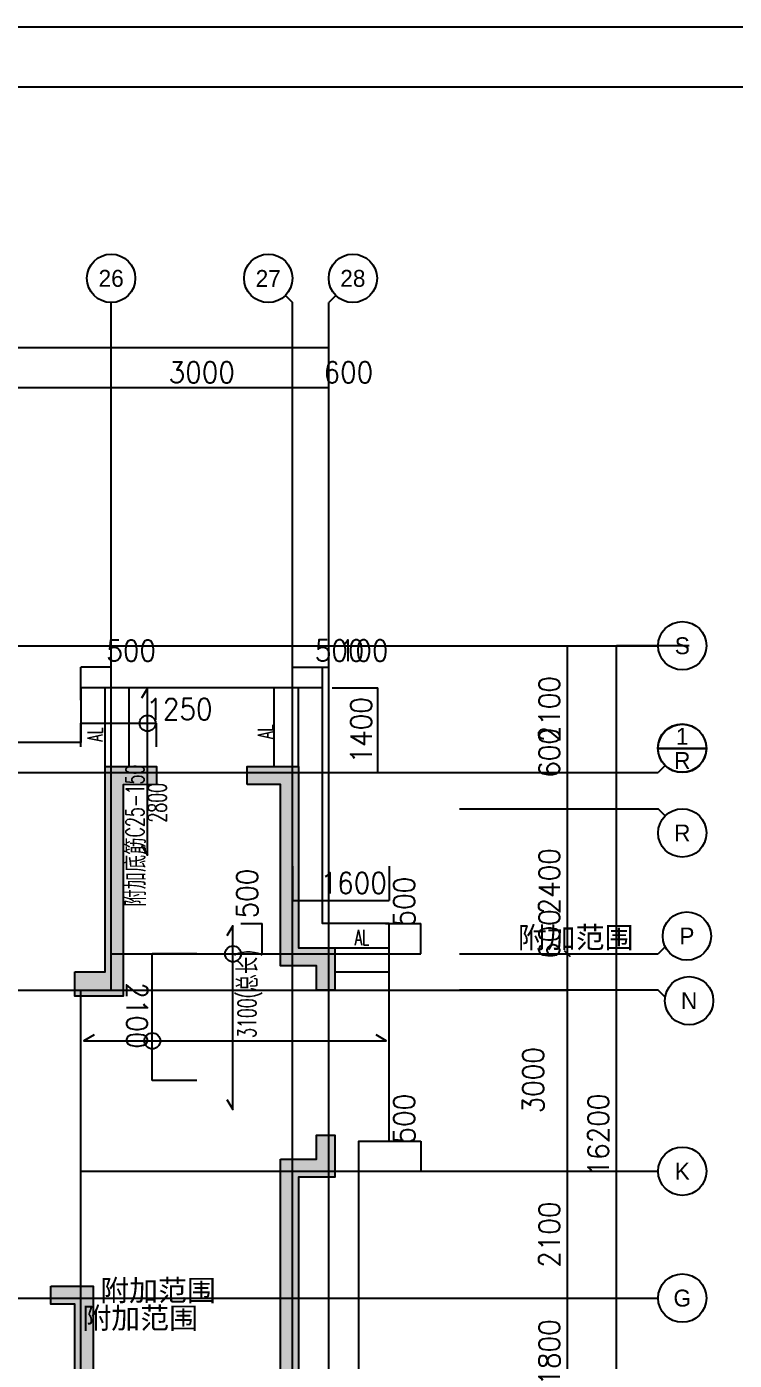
# Model space of a CAD drawing. Extents: x 628064 to 789462, y -248497 to 145317.
# Drawn here: x 701198 to 712908, y -55786 to -33706 of the extents above; entities that cross this region are included whole.
import ezdxf
from ezdxf.enums import TextEntityAlignment as Align

# ---------------------------------------------------------------- set-up
doc = ezdxf.new("R2010")
doc.units = 0
doc.header["$LTSCALE"] = 100
for name, color, linetype in [('1508', 2, 'Continuous'), ('AXIS', 3, 'Continuous'), ('DIM', 3, 'Continuous'), ('dim-wall', 7, 'Continuous'), ('dote', 253, 'Continuous'), ('HATCH', 254, 'Continuous'), ('PUB_TITLE', 4, 'Continuous'), ('板底钢筋', 24, 'Continuous'), ('梁__实线', 4, 'Continuous'), ('楼板负筋文字', 7, 'Continuous'), ('砼墙', 3, 'Continuous')]:
    doc.layers.add(name, color=color, linetype=linetype)
doc.styles.add('cadreader_textstyle', font='cadreader_textstyle')
doc.styles.get("Standard").update_dxf_attribs({"font": 'standard'})
doc.dimstyles.get("Standard").update_dxf_attribs({"dimtxt": 351, "dimasz": 0.18, "dimexe": 0.18, "dimexo": 0.0625, "dimgap": 0.09, "dimtad": 0, "dimtoh": 1, "dimdec": 0, "dimzin": 0, "dimdsep": 46, "dimcen": 0.09, "dimadec": 0, "dimazin": 0, "dimtfac": 1, "dimtdec": 4, "dimtofl": 0, "dimtmove": 0, "dimatfit": 3, "dimfxl": 250, "dimtolj": 1, "dimtzin": 0, "dimarcsym": 0})

# ---------------------------------------------------------------- blocks, each defined once
blk = doc.blocks.new('A1tk')
at = {"layer": 'PUB_TITLE'}
for points in [[(-602684.8960158156, -92241.990762174), (-602684.8960158156, -32841.99076217401), (-518584.8960158156, -32841.99076217401), (-518584.8960158156, -92241.990762174)], [(-600184.8960158156, -91241.99076217401), (-519584.8960158155, -91241.99076217401), (-519584.8960158155, -33841.99076217401), (-600184.8960158156, -33841.99076217401)]]:
    blk.add_lwpolyline(points, close=True, dxfattribs=at)
blk = doc.blocks.new('*D547')
at = {"layer": 'dim-wall', "color": 0, "linetype": 'ByBlock', "lineweight": -2}
for p, q in [((705596.1952967547, -44796.86852198163), (705596.1952967547, -44311.09175697495)), ((705596.1952967547, -44311.27175697495), (706096.1912959538, -44311.27175697495)), ((706096.1912959538, -44796.86852198163), (706096.1912959538, -44311.09175697495))]:
    blk.add_line(p, q, dxfattribs=at)
for points in [[(705596.1952967547, -44311.27175697495), (705596.3752967548, -44311.24178447959), (705596.3752967548, -44311.30172947031)], [(706096.1912959538, -44311.27175697495), (706096.0112959538, -44311.30172947031), (706096.0112959538, -44311.24178447959)]]:
    blk.add_solid(points, dxfattribs=at)
at = {"layer": 'dim-wall', "color": 0, "linetype": 'Continuous', "lineweight": -2, "insert": (706376.9425230573, -44035.77175697495), "char_height": 351, "width": 663.0000000000007, "attachment_point": 5}
blk.add_mtext('500', dxfattribs=at)
blk = doc.blocks.new('*D160')
at = {"layer": 'dim-wall', "color": 0, "linetype": 'ByBlock', "lineweight": -2}
for p, q in [((706255.9857695645, -44654.79389017602), (707008.2052800839, -44654.79389017602)), ((707008.0252800839, -46054.8084989929), (707008.0252800839, -44654.79389017602)), ((706255.9857695645, -46054.8084989929), (707008.2052800839, -46054.8084989929))]:
    blk.add_line(p, q, dxfattribs=at)
for points in [[(707008.0252800839, -44654.79389017602), (707008.0552525793, -44654.97389017602), (707007.9953075885, -44654.97389017602)], [(707008.0252800839, -46054.8084989929), (707007.9953075885, -46054.6284989929), (707008.0552525793, -46054.6284989929)]]:
    blk.add_solid(points, dxfattribs=at)
at = {"layer": 'dim-wall', "color": 0, "linetype": 'Continuous', "lineweight": -2, "insert": (706732.5252800839, -45354.80119458434), "char_height": 351, "width": 813.1499999999992, "attachment_point": 5, "rotation": 90}
blk.add_mtext('1400', dxfattribs=at)
blk = doc.blocks.new('*D601')
at = {"layer": 'dim-wall', "color": 0, "linetype": 'ByBlock', "lineweight": -2}
for p, q in [((707136.8818942433, -48554.79202020948), (707721.9041543963, -48554.79202020948)), ((707721.7241543962, -49054.79666667589), (707721.7241543962, -48554.79202020948)), ((707136.8818942433, -49054.79666667589), (707721.9041543963, -49054.79666667589))]:
    blk.add_line(p, q, dxfattribs=at)
for points in [[(707721.7241543962, -48554.79202020948), (707721.7541268916, -48554.97202020948), (707721.6941819008, -48554.97202020948)], [(707721.7241543962, -49054.79666667589), (707721.6941819008, -49054.61666667589), (707721.7541268916, -49054.61666667589)]]:
    blk.add_solid(points, dxfattribs=at)
at = {"layer": 'dim-wall', "color": 0, "linetype": 'Continuous', "lineweight": -2, "insert": (707446.2241543962, -48191.63376561883), "char_height": 351, "width": 663.0000000000007, "attachment_point": 5, "rotation": 90}
blk.add_mtext('500', dxfattribs=at)
blk = doc.blocks.new('*D384')
at = {"layer": 'AXIS', "color": 0, "linetype": 'ByBlock', "lineweight": -2}
for p, q in [((708360.5737391132, -54755.19190871354), (710147.5753620339, -54755.19190871354)), ((710147.3953620339, -56555.19190868234), (710147.3953620339, -54755.19190871354)), ((708360.5737391132, -56555.19190868234), (710147.5753620339, -56555.19190868234))]:
    blk.add_line(p, q, dxfattribs=at)
for points in [[(710147.3953620339, -54755.19190871354), (710147.4253345293, -54755.37190871354), (710147.3653895385, -54755.37190871354)], [(710147.3953620339, -56555.19190868234), (710147.3653895385, -56555.01190868234), (710147.4253345293, -56555.01190868234)]]:
    blk.add_solid(points, dxfattribs=at)
at = {"layer": 'AXIS', "color": 0, "linetype": 'Continuous', "lineweight": -2, "insert": (709847.3953620339, -55655.19190869783), "char_height": 351, "width": 807.299999999999, "attachment_point": 5, "rotation": 90}
blk.add_mtext('1800', dxfattribs=at)
blk = doc.blocks.new('*D22')
at = {"layer": 'AXIS', "color": 0, "linetype": 'ByBlock', "lineweight": -2}
for p, q in [((708360.5737391132, -52655.19191576284), (710147.5753620339, -52655.19191576284)), ((710147.3953620339, -54755.19190871354), (710147.3953620339, -52655.19191576284)), ((708360.5737391132, -54755.19190871354), (710147.5753620339, -54755.19190871354))]:
    blk.add_line(p, q, dxfattribs=at)
for points in [[(710147.3953620339, -52655.19191576284), (710147.4253345293, -52655.37191576284), (710147.3653895385, -52655.37191576284)], [(710147.3953620339, -54755.19190871354), (710147.3653895385, -54755.01190871354), (710147.4253345293, -54755.01190871354)]]:
    blk.add_solid(points, dxfattribs=at)
at = {"layer": 'AXIS', "color": 0, "linetype": 'Continuous', "lineweight": -2, "insert": (709847.3953620339, -53705.19191223808), "char_height": 351, "width": 906.7499999999995, "attachment_point": 5, "rotation": 90}
blk.add_mtext('2100', dxfattribs=at)
blk = doc.blocks.new('*D465')
at = {"layer": 'AXIS', "color": 0, "linetype": 'ByBlock', "lineweight": -2}
for p, q in [((708360.5737391132, -49655.46824228158), (710147.5753620339, -49655.46824228158)), ((710147.3953620339, -52655.19191576284), (710147.3953620339, -49655.46824228158)), ((708360.5737391132, -52655.19191576284), (710147.5753620339, -52655.19191576284))]:
    blk.add_line(p, q, dxfattribs=at)
for points in [[(710147.3953620339, -49655.46824228158), (710147.4253345293, -49655.64824228158), (710147.3653895385, -49655.64824228158)], [(710147.3953620339, -52655.19191576284), (710147.3653895385, -52655.01191576284), (710147.4253345293, -52655.01191576284)]]:
    blk.add_solid(points, dxfattribs=at)
at = {"layer": 'AXIS', "color": 0, "linetype": 'Continuous', "lineweight": -2, "insert": (709579.8953620339, -51149.67461103526), "char_height": 351, "width": 912.5999999999997, "attachment_point": 5, "rotation": 90}
blk.add_mtext('3000', dxfattribs=at)
blk = doc.blocks.new('_ArchTick')
at = {"color": 0, "linetype": 'ByBlock'}
blk.add_lwpolyline([(-0.5, -0.5), (0.5, 0.5)], dxfattribs=at)
blk = doc.blocks.new('*D186')
at = {"layer": 'AXIS', "color": 0, "linetype": 'ByBlock', "lineweight": -2}
for p, q in [((708360.5737391132, -46655.19190873199), (710147.5753620339, -46655.19190873199)), ((710147.3953620339, -49055.19190876796), (710147.3953620339, -46655.19190873199)), ((708360.5737391132, -49055.19190876796), (710147.5753620339, -49055.19190876796))]:
    blk.add_line(p, q, dxfattribs=at)
for points in [[(710147.3953620339, -46655.19190873199), (710147.4253345293, -46655.37190873199), (710147.3653895385, -46655.37190873199)], [(710147.3953620339, -49055.19190876796), (710147.3653895385, -49055.01190876796), (710147.4253345293, -49055.01190876796)]]:
    blk.add_solid(points, dxfattribs=at)
at = {"layer": 'AXIS', "color": 0, "linetype": 'Continuous', "lineweight": -2, "insert": (709847.3953620339, -47855.19190874986), "char_height": 351, "width": 918.4499999999996, "attachment_point": 5, "rotation": 90}
blk.add_mtext('2400', dxfattribs=at)
blk = doc.blocks.new('*D608')
at = {"layer": 'AXIS', "color": 0, "linetype": 'ByBlock', "lineweight": -2}
for p, q in [((708360.5737391132, -46055.19190866762), (710147.5753620339, -46055.19190866762)), ((710147.3953620339, -46655.19190873199), (710147.3953620339, -46055.19190866762)), ((708360.5737391132, -46655.19190873199), (710147.5753620339, -46655.19190873199))]:
    blk.add_line(p, q, dxfattribs=at)
for points in [[(710147.3953620339, -46055.19190866762), (710147.4253345293, -46055.37190866762), (710147.3653895385, -46055.37190866762)], [(710147.3953620339, -46655.19190873199), (710147.3653895385, -46655.01190873199), (710147.4253345293, -46655.01190873199)]]:
    blk.add_solid(points, dxfattribs=at)
at = {"layer": 'AXIS', "color": 0, "linetype": 'Continuous', "lineweight": -2, "insert": (709847.3953620339, -45729.45190866751), "char_height": 351, "width": 651.2999999999993, "attachment_point": 5, "rotation": 90}
blk.add_mtext('600', dxfattribs=at)
blk = doc.blocks.new('*D244')
at = {"layer": 'AXIS', "color": 0, "linetype": 'ByBlock', "lineweight": -2}
for p, q in [((708360.5737391132, -43955.19190874492), (710147.5753620339, -43955.19190874492)), ((710147.3953620339, -46055.19190866762), (710147.3953620339, -43955.19190874492)), ((708360.5737391132, -46055.19190866762), (710147.5753620339, -46055.19190866762))]:
    blk.add_line(p, q, dxfattribs=at)
for points in [[(710147.3953620339, -43955.19190874492), (710147.4253345293, -43955.37190874492), (710147.3653895385, -43955.37190874492)], [(710147.3953620339, -46055.19190866762), (710147.3653895385, -46055.01190866762), (710147.4253345293, -46055.01190866762)]]:
    blk.add_solid(points, dxfattribs=at)
at = {"layer": 'AXIS', "color": 0, "linetype": 'Continuous', "lineweight": -2, "insert": (709847.3953620339, -45005.19190870615), "char_height": 351, "width": 906.7499999999995, "attachment_point": 5, "rotation": 90}
blk.add_mtext('2100', dxfattribs=at)
blk = doc.blocks.new('*D637')
at = {"layer": 'AXIS', "color": 0, "linetype": 'ByBlock', "lineweight": -2}
for p, q in [((708360.5737391132, -49055.19190876796), (710147.5753620339, -49055.19190876796)), ((710147.3953620339, -49655.19190883235), (710147.3953620339, -49055.19190876796)), ((708360.5737391132, -49655.19190883235), (710147.5753620339, -49655.19190883235))]:
    blk.add_line(p, q, dxfattribs=at)
for points in [[(710147.3953620339, -49055.19190876796), (710147.4253345293, -49055.37190876796), (710147.3653895385, -49055.37190876796)], [(710147.3953620339, -49655.19190883235), (710147.3653895385, -49655.01190883235), (710147.4253345293, -49655.01190883235)]]:
    blk.add_solid(points, dxfattribs=at)
at = {"layer": 'AXIS', "color": 0, "linetype": 'Continuous', "lineweight": -2, "insert": (709847.3953620339, -48729.45190876785), "char_height": 351, "width": 651.2999999999993, "attachment_point": 5, "rotation": 90}
blk.add_mtext('600', dxfattribs=at)
blk = doc.blocks.new('*D709')
at = {"layer": 'dim-wall', "color": 0, "linetype": 'ByBlock', "lineweight": -2}
for p, q in [((707099.6199685826, -52154.88747250964), (707721.9360936652, -52154.91885948605)), ((707721.7560936654, -52154.91885040762), (707721.7308880867, -52654.67511328631)), ((707099.594763004, -52654.64373538832), (707721.9108880865, -52654.67512236474))]:
    blk.add_line(p, q, dxfattribs=at)
for points in [[(707721.7560936654, -52154.91885040762), (707721.7860570822, -52155.09885191908), (707721.7261120916, -52155.09884889571)], [(707721.7308880867, -52654.67511328631), (707721.7009246699, -52654.49511177485), (707721.7608696605, -52654.49511479822)]]:
    blk.add_solid(points, dxfattribs=at)
at = {"layer": 'dim-wall', "color": 0, "linetype": 'Continuous', "lineweight": -2, "insert": (707446.2728180037, -51784.79850088343), "char_height": 351, "width": 663.0000000000007, "attachment_point": 5, "rotation": 89.99711024476697}
blk.add_mtext('500', dxfattribs=at)
blk = doc.blocks.new('*D495')
at = {"layer": 'dim-wall', "color": 0, "linetype": 'ByBlock', "lineweight": -2}
for p, q in [((702096.378313921, -44855.3714389526), (702096.3276490485, -44311.45046444828)), ((702596.1459497209, -44311.58390762995), (702096.3276658151, -44311.6304644475)), ((702596.1965978268, -44855.32488213504), (702596.1459329543, -44311.40390763072))]:
    blk.add_line(p, q, dxfattribs=at)
for points in [[(702096.3276658151, -44311.6304644475), (702096.5076630225, -44311.60047518573), (702096.5076686062, -44311.66042017619)], [(702596.1459497209, -44311.58390762995), (702595.9659525135, -44311.61389689172), (702595.9659469298, -44311.55395190126)]]:
    blk.add_solid(points, dxfattribs=at)
at = {"layer": 'dim-wall', "color": 0, "linetype": 'Continuous', "lineweight": -2, "insert": (702927.7102861495, -44036.05302204972), "char_height": 351, "width": 663.0000000000007, "attachment_point": 5, "rotation": 0.005336957913993533}
blk.add_mtext('500', dxfattribs=at)
blk = doc.blocks.new('*D446')
at = {"layer": 'dim-wall', "color": 0, "linetype": 'ByBlock', "lineweight": -2}
for p, q in [((706096.1905430875, -44796.86852198163), (706096.1905430875, -44311.09175697495)), ((706096.1905430875, -44311.27175697495), (706196.1865422867, -44311.27175697495)), ((706196.1865422867, -44796.86852198163), (706196.1865422867, -44311.09175697495))]:
    blk.add_line(p, q, dxfattribs=at)
for points in [[(706096.1905430875, -44311.27175697495), (706096.3705430876, -44311.24178447959), (706096.3705430876, -44311.30172947031)], [(706196.1865422867, -44311.27175697495), (706196.0065422866, -44311.30172947031), (706196.0065422866, -44311.24178447959)]]:
    blk.add_solid(points, dxfattribs=at)
at = {"layer": 'dim-wall', "color": 0, "linetype": 'Continuous', "lineweight": -2, "insert": (706773.3222646967, -44035.77175697495), "char_height": 351, "width": 557.7000000000003, "attachment_point": 5}
blk.add_mtext('100', dxfattribs=at)
blk = doc.blocks.new('*D82')
at = {"layer": 'dim-wall', "color": 0, "linetype": 'ByBlock', "lineweight": -2}
for p, q in [((705596.1535302405, -47604.46628862694), (705596.1535302411, -48171.46359643206)), ((707196.149399343, -47604.46628862537), (707196.1493993435, -48171.46359643049)), ((705596.1535302411, -48171.28359643206), (707196.1493993435, -48171.28359643049))]:
    blk.add_line(p, q, dxfattribs=at)
for points in [[(705596.1535302411, -48171.28359643206), (705596.3335302412, -48171.2536239367), (705596.3335302412, -48171.31356892742)], [(707196.1493993435, -48171.28359643049), (707195.9693993435, -48171.31356892585), (707195.9693993435, -48171.25362393513)]]:
    blk.add_solid(points, dxfattribs=at)
at = {"layer": 'dim-wall', "color": 0, "linetype": 'Continuous', "lineweight": -2, "insert": (706610.1005389746, -47883.3365399203), "char_height": 351, "width": 801.4499999999991, "attachment_point": 5}
blk.add_mtext('1600', dxfattribs=at)
blk = doc.blocks.new('*D124')
at = {"layer": 'AXIS', "color": 0, "linetype": 'ByBlock', "lineweight": -2}
for p, q in [((698196.1535302663, -40350.43898878863), (698196.1535302663, -39679.55842602776)), ((698196.1535302663, -39679.73842602776), (702596.1535294612, -39679.73842602776)), ((702596.1535294612, -40350.43898878863), (702596.1535294612, -39679.55842602776))]:
    blk.add_line(p, q, dxfattribs=at)
for points in [[(698196.1535302663, -39679.73842602776), (698196.3335302663, -39679.7084535324), (698196.3335302663, -39679.76839852312)], [(702596.1535294612, -39679.73842602776), (702595.9735294612, -39679.76839852312), (702595.9735294612, -39679.7084535324)]]:
    blk.add_solid(points, dxfattribs=at)
at = {"layer": 'AXIS', "color": 0, "linetype": 'Continuous', "lineweight": -2, "insert": (700396.1535298639, -39429.73842602776), "char_height": 351, "width": 930.1499999999987, "attachment_point": 5}
blk.add_mtext('4400', dxfattribs=at)
blk = doc.blocks.new('*D546')
at = {"layer": 'AXIS', "color": 0, "linetype": 'ByBlock', "lineweight": -2}
for p, q in [((702596.1535294612, -40350.43898878863), (702596.1535294612, -39679.55842602776)), ((702596.1535294612, -39679.73842602776), (705596.1535302314, -39679.73842602776)), ((705596.1535302314, -40350.43898878863), (705596.1535302314, -39679.55842602776))]:
    blk.add_line(p, q, dxfattribs=at)
for points in [[(702596.1535294612, -39679.73842602776), (702596.3335294613, -39679.7084535324), (702596.3335294613, -39679.76839852312)], [(705596.1535302314, -39679.73842602776), (705595.9735302314, -39679.76839852312), (705595.9735302314, -39679.7084535324)]]:
    blk.add_solid(points, dxfattribs=at)
at = {"layer": 'AXIS', "color": 0, "linetype": 'Continuous', "lineweight": -2, "insert": (704096.1535298463, -39429.73842602776), "char_height": 351, "width": 912.5999999999997, "attachment_point": 5}
blk.add_mtext('3000', dxfattribs=at)
blk = doc.blocks.new('*D214')
at = {"layer": 'AXIS', "color": 0, "linetype": 'ByBlock', "lineweight": -2}
for p, q in [((705596.1535302314, -40350.43898878863), (705596.1535302314, -39679.55842602776)), ((705596.1535302314, -39679.73842602776), (706196.1535302883, -39679.73842602776)), ((706196.1535302883, -40350.43898878863), (706196.1535302883, -39679.55842602776))]:
    blk.add_line(p, q, dxfattribs=at)
for points in [[(705596.1535302314, -39679.73842602776), (705596.3335302315, -39679.7084535324), (705596.3335302315, -39679.76839852312)], [(706196.1535302883, -39679.73842602776), (706195.9735302882, -39679.76839852312), (706195.9735302882, -39679.7084535324)]]:
    blk.add_solid(points, dxfattribs=at)
at = {"layer": 'AXIS', "color": 0, "linetype": 'Continuous', "lineweight": -2, "insert": (706521.8935302882, -39429.73842602776), "char_height": 351, "width": 651.2999999999993, "attachment_point": 5}
blk.add_mtext('600', dxfattribs=at)
blk = doc.blocks.new('*D245')
at = {"layer": 'AXIS', "color": 0, "linetype": 'ByBlock', "lineweight": -2}
for p, q in [((669796.15352975, -39688.92738103069), (669796.15352975, -39018.04681826982)), ((669796.15352975, -39018.22681826982), (706196.1535302888, -39018.22681826982)), ((706196.1535302888, -39688.92738103069), (706196.1535302888, -39018.04681826982))]:
    blk.add_line(p, q, dxfattribs=at)
for points in [[(669796.15352975, -39018.22681826982), (669796.33352975, -39018.19684577446), (669796.33352975, -39018.25679076518)], [(706196.1535302888, -39018.22681826982), (706195.9735302888, -39018.25679076518), (706195.9735302888, -39018.19684577446)]]:
    blk.add_solid(points, dxfattribs=at)
at = {"layer": 'AXIS', "color": 0, "linetype": 'Continuous', "lineweight": -2, "insert": (687996.1535300195, -38768.22681826982), "char_height": 351, "width": 1162.199999999998, "attachment_point": 5}
blk.add_mtext('36400', dxfattribs=at)
blk = doc.blocks.new('*D12')
at = {"layer": 'AXIS', "color": 0, "linetype": 'ByBlock', "lineweight": -2}
for p, q in [((712162.8995184667, -43955.19190874492), (710957.7856630142, -43955.19190874492)), ((710957.9656630142, -60155.19190869352), (710957.9656630142, -43955.19190874492)), ((712162.8995184667, -60155.19190869352), (710957.7856630142, -60155.19190869352))]:
    blk.add_line(p, q, dxfattribs=at)
for points in [[(710957.9656630142, -43955.19190874492), (710957.9956355096, -43955.37190874492), (710957.9356905188, -43955.37190874492)], [(710957.9656630142, -60155.19190869352), (710957.9356905188, -60155.01190869352), (710957.9956355096, -60155.01190869352)]]:
    blk.add_solid(points, dxfattribs=at)
at = {"layer": 'AXIS', "color": 0, "linetype": 'Continuous', "lineweight": -2, "insert": (710657.9656630142, -52055.1919087191), "char_height": 351, "width": 1051.049999999999, "attachment_point": 5, "rotation": 90}
blk.add_mtext('16200', dxfattribs=at)
blk = doc.blocks.new('*D11')
at = {"layer": 'dim-wall', "color": 0, "linetype": 'ByBlock', "lineweight": -2}
for p, q in [((690496.1153871905, -43679.93548746518), (690496.1153871905, -43289.58475962027)), ((690496.1153871905, -43289.76475962027), (693996.0938859041, -43289.76475962027)), ((693996.0938859041, -43679.93548746518), (693996.0938859041, -43289.58475962027))]:
    blk.add_line(p, q, dxfattribs=at)
for points in [[(690496.1153871905, -43289.76475962027), (690496.2953871905, -43289.73478712491), (690496.2953871905, -43289.79473211563)], [(693996.0938859041, -43289.76475962027), (693995.913885904, -43289.79473211563), (693995.913885904, -43289.73478712491)]]:
    blk.add_solid(points, dxfattribs=at)
at = {"layer": 'dim-wall', "color": 0, "linetype": 'Continuous', "lineweight": -2, "insert": (698205.5849115336, -43039.76475962027), "char_height": 351, "width": 8362.770000000004, "attachment_point": 5}
blk.add_mtext('\\A1;\\A1;\\A1;\\A1;\\A1;\\A1;\\A1;\\A1;附加范围', dxfattribs=at)
blk = doc.blocks.new('*D3')
at = {"layer": 'dim-wall', "color": 0, "linetype": 'ByBlock', "lineweight": -2}
for p, q in [((702096.1646535335, -45629.2375478282), (702096.1646535335, -45238.8868199833)), ((702096.1646535335, -45239.0668199833), (703346.1263552418, -45239.06681998333)), ((703346.1263552418, -45629.23754782823), (703346.1263552418, -45238.88681998333))]:
    blk.add_line(p, q, dxfattribs=at)
for points in [[(702096.1646535335, -45239.0668199833), (702096.3446535335, -45239.03684748794), (702096.3446535335, -45239.09679247866)], [(703346.1263552418, -45239.06681998333), (703345.9463552417, -45239.09679247869), (703345.9463552417, -45239.03684748797)]]:
    blk.add_solid(points, dxfattribs=at)
at = {"layer": 'dim-wall', "color": 0, "linetype": 'Continuous', "lineweight": -2, "insert": (703726.021903023, -45004.71960166644), "char_height": 351, "width": 807.299999999999, "attachment_point": 5}
blk.add_mtext('1250', dxfattribs=at)
blk = doc.blocks.new('*D558')
at = {"layer": 'dim-wall', "color": 0, "linetype": 'ByBlock', "lineweight": -2}
for p, q in [((704013.9783412977, -49055.68173566781), (703277.4414803991, -49055.68173566785)), ((703277.6214803993, -51155.68187871899), (703277.6214803992, -49055.68173566785)), ((704013.9783412978, -51155.68187871895), (703277.4414803992, -51155.68187871899))]:
    blk.add_line(p, q, dxfattribs=at)
for points in [[(703277.6214803992, -49055.68173566785), (703277.6514528946, -49055.86173566785), (703277.5915079038, -49055.86173566785)], [(703277.6214803993, -51155.68187871899), (703277.5915079039, -51155.50187871899), (703277.6514528947, -51155.50187871899)]]:
    blk.add_solid(points, dxfattribs=at)
at = {"layer": 'dim-wall', "color": 0, "linetype": 'Continuous', "lineweight": -2, "insert": (703023.9646539036, -50074.84054732683), "char_height": 351, "width": 906.7499999999995, "attachment_point": 5, "rotation": 270.0000000000031}
blk.add_mtext('2100', dxfattribs=at)
blk = doc.blocks.new('*D216')
at = {"layer": 'dim-wall', "color": 0, "linetype": 'ByBlock', "lineweight": -2}
for p, q in [((702596.1377993334, -49445.43174864622), (702596.1377993334, -49055.08102080131)), ((702596.1377993334, -49055.26102080131), (706196.1535302891, -49055.26102080131)), ((706196.1535302891, -49445.43174864622), (706196.1535302891, -49055.08102080131))]:
    blk.add_line(p, q, dxfattribs=at)
for points in [[(702596.1377993334, -49055.26102080131), (702596.3177993335, -49055.23104830595), (702596.3177993335, -49055.29099329666)], [(706196.1535302891, -49055.26102080131), (706195.973530289, -49055.29099329666), (706195.973530289, -49055.23104830595)]]:
    blk.add_solid(points, dxfattribs=at)
at = {"layer": 'dim-wall', "color": 0, "linetype": 'Continuous', "lineweight": -2, "insert": (710282.6775578745, -48805.26102080132), "char_height": 351, "width": 9285.12000000002, "attachment_point": 5}
blk.add_mtext('\\A1;\\A1;\\A1;\\A1;\\A1;\\A1;\\A1;\\A1;\\A1;附加范围', dxfattribs=at)
blk = doc.blocks.new('*D414')
at = {"layer": 'dim-wall', "color": 0, "linetype": 'ByBlock', "lineweight": -2}
for p, q in [((690396.1400881687, -49731.90592015476), (690396.1401940646, -49341.55519230975)), ((693996.1608842397, -49341.73616893835), (690396.1401940158, -49341.73519230975)), ((693996.1607783926, -49731.90689678335), (693996.1608842885, -49341.55616893835))]:
    blk.add_line(p, q, dxfattribs=at)
for points in [[(690396.1401940158, -49341.73519230975), (690396.3201940239, -49341.70521986322), (690396.3201940077, -49341.76516485394)], [(693996.1608842397, -49341.73616893835), (693995.9808842316, -49341.76614138488), (693995.9808842478, -49341.70619639416)]]:
    blk.add_solid(points, dxfattribs=at)
at = {"layer": 'dim-wall', "color": 0, "linetype": 'Continuous', "lineweight": -2, "insert": (698261.426571064, -49091.73681499208), "char_height": 351, "width": 8362.770000000004, "attachment_point": 5, "rotation": 359.9999844565625}
blk.add_mtext('\\A1;\\A1;\\A1;\\A1;\\A1;\\A1;\\A1;\\A1;附加范围', dxfattribs=at)
blk = doc.blocks.new('*D239')
at = {"layer": 'dim-wall', "color": 0, "linetype": 'ByBlock', "lineweight": -2}
for p, q in [((694596.3277712573, -55287.5663496957), (694596.3277712573, -54897.2156218508)), ((694596.3277712573, -54897.3956218508), (698196.1535302663, -54897.39562185077)), ((698196.1535302663, -55287.56634969567), (698196.1535302663, -54897.21562185077))]:
    blk.add_line(p, q, dxfattribs=at)
for points in [[(694596.3277712573, -54897.3956218508), (694596.5077712573, -54897.36564935544), (694596.5077712573, -54897.42559434615)], [(698196.1535302663, -54897.39562185077), (698195.9735302662, -54897.42559434612), (698195.9735302662, -54897.36564935541)]]:
    blk.add_solid(points, dxfattribs=at)
at = {"layer": 'dim-wall', "color": 0, "linetype": 'Continuous', "lineweight": -2, "insert": (703372.7521317764, -54647.39562185071), "char_height": 351, "width": 8362.770000000004, "attachment_point": 5}
blk.add_mtext('\\A1;\\A1;\\A1;\\A1;\\A1;\\A1;\\A1;\\A1;附加范围', dxfattribs=at)
blk = doc.blocks.new('*D634')
at = {"layer": 'dim-wall', "color": 0, "linetype": 'ByBlock', "lineweight": -2}
for p, q in [((698196.1535302663, -55745.07620446942), (698196.1535302663, -55354.72547662452)), ((698196.1535302663, -55354.90547662452), (699496.1355105151, -55354.90547662449)), ((699496.1355105151, -55745.07620446939), (699496.1355105151, -55354.72547662449))]:
    blk.add_line(p, q, dxfattribs=at)
for points in [[(698196.1535302663, -55354.90547662452), (698196.3335302663, -55354.87550412916), (698196.3335302663, -55354.93544911988)], [(699496.1355105151, -55354.90547662449), (699495.955510515, -55354.93544911985), (699495.955510515, -55354.87550412913)]]:
    blk.add_solid(points, dxfattribs=at)
at = {"layer": 'dim-wall', "color": 0, "linetype": 'Continuous', "lineweight": -2, "insert": (703076.5071798116, -55104.90547662439), "char_height": 351, "width": 7440.419999999987, "attachment_point": 5}
blk.add_mtext('\\A1;\\A1;\\A1;\\A1;\\A1;\\A1;\\A1;附加范围', dxfattribs=at)
blk = doc.blocks.new('*D555')
at = {"layer": 'DIM', "color": 0, "linetype": 'ByBlock', "lineweight": -2}
for p, q in [((704744.9021438236, -48555.3944185907), (705096.0457317915, -48555.3944185907)), ((705095.8657317915, -49055.25531161783), (705095.8657317915, -48555.3944185907)), ((704744.9021438236, -49055.25531161783), (705096.0457317915, -49055.25531161783))]:
    blk.add_line(p, q, dxfattribs=at)
for points in [[(705095.8657317915, -48555.3944185907), (705095.8957042869, -48555.5744185907), (705095.8357592961, -48555.5744185907)], [(705095.8657317915, -49055.25531161783), (705095.8357592961, -49055.07531161783), (705095.8957042869, -49055.07531161783)]]:
    blk.add_solid(points, dxfattribs=at)
at = {"layer": 'DIM', "color": 0, "linetype": 'Continuous', "lineweight": -2, "insert": (704845.8657317915, -48057.82249932186), "char_height": 351, "width": 663.0000000000007, "attachment_point": 5, "rotation": 90}
blk.add_mtext('500', dxfattribs=at)
blk = doc.blocks.new('ts_idx')
at = {"color": 0, "linetype": 'ByBlock', "lineweight": -2}
blk.add_line((-0.5, 0), (0.5, 0), dxfattribs=at)
blk.add_circle((0, 0), 0.5, dxfattribs=at)

msp = doc.modelspace()

# ---------------------------------------------------------------- hatches: boundary and pattern name
at = {"layer": 'HATCH'}
h = msp.add_hatch(color=254, dxfattribs=at)
h.paths.add_polyline_path([(669996.1374178638, -57555.69818654977), (670596.1351290453, -57555.69208303414), (670596.1377993334, -57855.69208303414), (669696.1374178638, -57855.70123830757), (669696.1374178638, -52555.72488943062), (670496.1374178637, -52555.72488943062), (671096.1374178637, -52555.72488943062), (671696.1370363939, -52555.72488943062), (671696.1370363939, -53355.6829277607), (671396.1370363939, -53355.68292776073), (671396.1370363939, -52855.65164724312), (671096.1374178637, -52855.65164724312), (670496.1374178637, -52855.65164724309), (669996.1374178638, -52855.65164724312)], flags=0)
h.paths.add_polyline_path([(698396.1629763354, -49754.84216848341), (698096.1629763354, -49754.84216848341), (697996.1599245775, -49754.84331289259), (697996.1575812869, -49354.84334019213), (698096.1629763354, -49354.84216848339), (698096.1519359965, -46855.31927675433), (697596.1629763354, -46855.32148519481), (697596.1629763354, -46555.32148519482), (698096.1506109128, -46555.32148519482), (698096.1479617424, -45955.55170255066), (698896.159925055, -45955.54731565626), (698896.159925055, -46255.54731565626), (698396.1479617424, -46255.55170255069)], flags=0)
h.paths.add_polyline_path([(683696.0027590503, -51055.6226555439), (684495.9691897144, -51055.6226555439), (684495.9859743823, -54255.30985036813), (684195.9783449877, -54255.30985036813), (684196.0302248705, -51355.4632011982), (683696.0027590503, -51355.31023183784)], flags=0)
h.paths.add_polyline_path([(685495.9859743823, -51055.31023183785), (686596.1355105151, -51055.31023183785), (686596.1355105151, -51355.31023183784), (685795.9859743823, -51355.31023183784), (685795.9859743823, -51955.46472707714), (688696.0515871752, -51955.42886892281), (691396.2880984057, -51955.39682546578), (691396.2880984057, -51355.31023183784), (690596.1355105151, -51355.31023183784), (690596.1355105151, -51055.31023183785), (691696.2880984057, -51055.31023183785), (691696.2880984057, -52255.39224782906), (688696.0515871752, -52255.42886892281), (688696.0515871752, -56655.51813283882), (688496.0515871752, -56655.51813283886), (688496.0515871752, -52255.43192068062), (685495.9859743823, -52255.46854177437)], flags=0)
h.paths.add_polyline_path([(682096.1400881518, -47055.5780235859), (681596.1400881518, -47055.57802358592), (681596.1400881518, -46555.57811895333), (682096.1400881518, -46555.57811895333)], flags=0)
h.paths.add_polyline_path([(673446.1477175464, -49855.08783498726), (672896.137036394, -49855.25110403023), (672896.137036394, -52755.66642674577), (672596.137036394, -52755.66642674574), (672596.137036394, -49555.33998647652), (673446.1423769702, -49555.08783498726)], flags=0)
h.paths.add_polyline_path([(692696.1629763354, -51055.31023183785), (693496.2880984056, -51055.31023183785), (693496.2880984056, -51355.31023183784), (692996.1629763354, -51355.31023183784), (692996.2301150073, -54255.01001516304), (692696.2362185228, -54255.01230398141)], flags=0)
h.paths.add_polyline_path([(695096.1355105151, -47055.40540853463), (695096.1355105151, -46555.40540853462), (695596.1355105151, -46555.40540853462), (695596.1355105151, -47055.40540853463)], flags=0)
h.paths.add_polyline_path([(679196.137036394, -49355.15039602245), (679196.137036394, -49755.14162221874), (679096.1370363939, -49755.14162221874), (678246.1385618316, -49755.13933340035), (678246.1332216967, -49455.15039602245), (678796.1370363941, -49455.15039602242), (678796.1370363941, -46855.31118551219), (678096.1324586645, -46855.324727897), (678096.1324586645, -46555.324727897), (679096.1370363939, -46555.3112808796), (679096.1370363939, -49355.15039602245)], flags=0)
h.paths.add_polyline_path([(686096.137036394, -49155.31023183785), (686096.1065188159, -46555.7768646809), (688696.0515871752, -46555.49944082222), (691096.1095705737, -46555.66700139962), (691096.1095705737, -49155.30718008004), (690396.1355105152, -49155.31023183785), (690396.1355105152, -48955.31023183785), (690896.1095705738, -48955.30794301952), (690896.1095705738, -46755.29754796944), (688696.0515871752, -46755.49944082223), (688696.0515871752, -48955.30908742867), (689296.1355105152, -48955.31023183788), (689296.1355105152, -49155.31023183785), (688696.0515871752, -49155.30870595894), (687896.1355105151, -49155.30908742867), (687896.1355105151, -48955.30908742867), (688496.0515871752, -48955.30870595894), (688496.0515871752, -46755.49934545479), (686296.1110961937, -46755.29001394234), (686296.1339846362, -48955.31023183785), (686796.1355105151, -48955.30985036812), (686796.1355105151, -49155.30985036812)], flags=0)
h.paths.add_polyline_path([(684196.1355105151, -46955.31347433044), (684196.1355105151, -46555.31347433052), (684696.135510515, -46555.31347433052), (684696.135510515, -43855.54474035226), (685696.135510515, -43855.53758779488), (685696.135510515, -44055.53758779488), (684896.135510515, -44055.54321447334), (684896.135510515, -46555.31347433052), (684896.135510515, -46955.31347433055)], flags=0)
h.paths.add_polyline_path([(680495.9859743823, -51055.31023183785), (680495.9859743823, -51355.31023183784), (679096.1370363939, -51355.31023183784), (679096.1370363939, -56655.65241018257), (677696.1400881518, -56655.66766897164), (677696.1377993335, -56355.66766897166), (678796.1370363941, -56355.65393606148), (678795.8557073828, -51055.3102464936)], flags=0)
h.paths.add_polyline_path([(682596.0210695972, -54055.30985036812), (682596.0241213549, -54355.30985036815), (680695.9859743823, -54355.30985036815), (680695.9859743823, -55255.63431612058), (680395.9859743823, -55255.63431612058), (680395.9859743823, -54055.30985036812)], flags=0)
h.paths.add_polyline_path([(680695.9859743823, -56455.63431325866), (680695.9859743823, -59955.14276662789), (681246.1568728196, -59955.14276662789), (681246.1171999682, -60255.3090874287), (680395.9859743823, -60255.14276662788), (680395.9859743823, -56455.63431325875)], flags=0)
h.paths.add_polyline_path([(687196.1141482104, -56355.5478874775), (687496.1141482105, -56355.5478874775), (687496.1141482105, -59655.51660695992), (686446.1156740893, -59655.52728811227), (686446.1126223315, -59355.48151174508), (687196.1141482104, -59355.48151174508)], flags=0)
h.paths.add_polyline_path([(675796.137036394, -49555.25530019722), (675796.137036394, -52355.6455437275), (675796.137036394, -52755.6455437275), (674996.137036394, -52755.64554372753), (674996.137036394, -52355.64554372753), (675496.137036394, -52355.6455437275), (675496.137036394, -49855.20647207223), (674946.1614504565, -49855.04701772652), (674946.1614504565, -49555.04701772655)], flags=0)
h.paths.add_polyline_path([(676296.1095705737, -46855.47111669506), (675896.137036394, -46855.33683935128), (675896.137036394, -47355.31023183785), (675596.137036394, -47355.31023183785), (675596.137036394, -46555.28314748729), (676296.1645022143, -46555.47121206246)], flags=0)
h.paths.add_polyline_path([(692296.1461916674, -46955.31633535347), (692296.1461916674, -46555.31633535347), (692296.1461916674, -44055.46863714181), (691496.1492434253, -44055.50134817086), (691496.1416140307, -43855.50134817089), (692496.1461916675, -43855.46034017528), (692496.1461916676, -46555.31633535347), (692996.1446657886, -46555.31633535347), (692996.1446657886, -46955.31633535347)], flags=0)
h.paths.add_polyline_path([(689696.1355105151, -56355.52118459663), (689996.1355105151, -56355.52118459663), (689996.1355105151, -59355.48151174508), (690746.1339846363, -59355.48151174508), (690746.137036394, -59655.48151174507), (689696.1355105151, -59655.49371877635)], flags=0)
h.paths.add_polyline_path([(683896.0210695971, -58655.12903371773), (683896.0210695971, -59355.55322805367), (684646.0180178393, -59355.54559865914), (684646.0225954761, -59655.54559865914), (683896.0210695971, -59655.55322805367), (683896.0210695971, -60255.12140432323), (683046.0271731126, -60255.18091360054), (683046.0134402025, -59955.13513723336), (683596.0210695971, -59955.13513723336), (683596.0210695971, -59455.55475393257), (683596.0210695971, -58655.12903371773)], flags=0)
h.paths.add_polyline_path([(675596.1351637489, -56355.69437185101), (675596.1377993334, -56655.6943718525), (675196.137036394, -56655.69894948921), (675196.137036394, -58455.64172903023), (674246.1362734545, -58455.6508843037), (674246.1333390258, -58155.65088430401), (674896.1118593921, -58155.64325490949), (674896.1121582364, -56355.70123830609)], flags=0)
h.paths.add_polyline_path([(694596.3277712573, -54055.30985036812), (696796.2636843433, -54055.30985036812), (696796.2636843433, -55255.63431612058), (696496.2636843432, -55255.63431612058), (696496.2636843432, -54355.30985036815), (694596.3277712573, -54355.30985036815)], flags=0)
h.paths.add_polyline_path([(696696.2636843433, -51055.31023183785), (698396.1355105151, -51055.31023183788), (698396.1629763354, -54555.30985036816), (699496.1355105151, -54555.30985036816), (699496.1355105151, -54855.30985036812), (698096.1629763354, -54855.30985036812), (698096.1385622729, -51355.31023183784), (696696.2636843432, -51355.31023183784)], flags=0)
h.paths.add_polyline_path([(693296.2880984058, -58655.02832570992), (693596.2880984057, -58655.02832570992), (693596.2880984057, -59455.45252004586), (693596.2880984057, -59955.03900686227), (694146.300305437, -59955.11072317086), (694146.2758989492, -60255.01764455758), (693296.2880984057, -60255.01764455758), (693296.2880984057, -59655.45557180367), (692546.2911501636, -59655.4632011982), (692546.2850466479, -59355.4632011982), (693296.2880984057, -59355.45557180367)], flags=0)
h.paths.add_polyline_path([(671896.1370363939, -57655.6814018818), (671896.1370363939, -58455.6814018818), (671496.1370363941, -58455.6814018818), (671496.1370363941, -57655.6814018818)], flags=0)
h.paths.add_polyline_path([(696496.2636843434, -56455.63431612059), (696795.9823553312, -56455.63431612059), (696796.2636843433, -60255.3090874287), (695946.1995974291, -60255.30908742867), (695946.0744753589, -59955.30908742867), (696496.2636843432, -59955.3090874287)], flags=0)
h.paths.add_polyline_path([(701596.1355105151, -54555.30985036812), (702296.1355105151, -54555.30985036812), (702296.1355105151, -56355.37317434273), (702946.1355105151, -56355.3640190693), (702946.1355105151, -56655.3640190693), (701996.1355105151, -56655.37470022163), (701996.1355105151, -54855.30985036815), (701596.1355105151, -54855.30985036815)], flags=0)
h.paths.add_polyline_path([(701996.1355105151, -49354.79639211617), (702496.1355105151, -49354.79639211617), (702496.1355105151, -45955.44756093941), (703346.1263552418, -45955.37851491894), (703346.1446657885, -46255.3785149189), (702796.1355105151, -46255.43134847603), (702796.1355105151, -49354.79639211617), (702796.1355105151, -49754.7963921162), (701996.1355105151, -49754.7963921162)], flags=0)
h.paths.add_polyline_path([(704846.1477175464, -46255.3785149189), (704846.1233034839, -45955.3785149189), (705696.1751833668, -45955.28863111458), (705696.1751833668, -48955.30412832222), (706296.1355105151, -48955.30260244332), (706296.1355105151, -49655.30260244332), (705996.135510515, -49655.30260244332), (705996.135510515, -49255.3033653828), (705396.1751833668, -49255.30450979195), (705396.1751833668, -46255.30975500069)], flags=0)
h.paths.add_polyline_path([(705396.1751833668, -52455.45862356151), (705996.135510515, -52455.43573537791), (705996.135510515, -52055.43192068062), (706296.1355105151, -52055.43192068062), (706296.1355105151, -52755.45099416695), (705696.1751833668, -52755.45099416698), (705696.1751833668, -56655.32968679393), (704746.135510515, -56655.34265676461), (704746.135510515, -56355.34265676461), (705396.1751833668, -56355.33273855171)], flags=0)

# ---------------------------------------------------------------- linework, layer by layer
at = {"layer": '1508'}
msp.add_lwpolyline([(706696.1912959538, -57254.8088947474), (706696.1912959538, -52154.9065509974), (707196.1516231023, -52154.88289987435), (707196.1516231023, -48554.79172860974), (706096.1912959538, -48554.79325448861), (706096.2290616187, -44654.79389017602), (702096.1646535335, -44654.79389017602), (702096.1646535335, -45554.8086273724), (696996.1790889225, -45554.80862737243), (693996.1607783756, -45554.80862737243), (693996.1607783756, -42804.89358102666), (690496.1136105732, -42804.94221904955), (690496.1190328321, -44504.8980768446), (686696.1319563343, -44504.9142410226), (686696.1257533386, -42804.99657826497), (683196.1516231023, -42805.04521524304), (683196.1516231023, -46205.52453195443), (675196.153148981, -46205.52453195443)], dxfattribs=at)
at = {"layer": 'AXIS'}
for p, q in [((705478.9962427062, -38155.5891550484), (705596.1535302314, -38272.74644257379)), ((706313.3108178141, -38155.5891550484), (706196.1535302888, -38272.74644257379)), ((702596.1535294612, -41525.30589323927), (702596.1535294612, -38272.74644257379)), ((705596.1535302314, -41525.30589323927), (705596.1535302314, -38272.74644257379)), ((706196.1535302888, -41525.30589323927), (706196.1535302888, -38272.74644257379)), ((708360.5112391132, -43955.19190874492), (711647.3953620339, -43955.19190874492)), ((708360.5112391132, -46055.19190866762), (711647.3953620339, -46055.19190866762)), ((711764.5526495592, -45938.03462114222), (711647.3953620339, -46055.19190866762)), ((708360.5112391132, -46655.19190873199), (711647.3953620339, -46655.19190873199)), ((711764.5526495592, -46772.34919625739), (711647.3953620339, -46655.19190873199)), ((711764.5526495592, -48938.03462124258), (711647.3953620339, -49055.19190876796)), ((708360.5112391132, -49055.19190876796), (711647.3953620339, -49055.19190876796)), ((708660.5112391132, -49055.19190876796), (710397.3953620339, -49055.19190876796)), ((708360.5112391132, -49654.46824228158), (711647.3953620339, -49654.46824228158)), ((711764.5526495592, -49772.34919635773), (711647.3953620339, -49655.19190883235)), ((708360.5112391132, -52655.19191576278), (711647.3953620339, -52655.19191576278)), ((708360.5112391132, -54755.19190871349), (711647.3953620339, -54755.19190871349))]:
    msp.add_line(p, q, dxfattribs=at)
at = {"layer": 'AXIS', "linetype": 'Continuous'}
msp.add_lwpolyline([(711647.375, -45655.19140625), (712447.3749999999, -45655.19140625)], dxfattribs=at)
for centre in [(702596.1535294612, -37872.74644257379), (705196.1535302314, -37872.74644257379), (706596.1535302887, -37872.74644257379), (712047.3953620339, -43955.19190874492), (712047.3953620339, -45655.19190866762), (712047.3953620339, -47055.19190873199), (712123.2886750492, -48761.09264200745), (712160.1189446322, -49831.74032534458), (712047.3953620339, -52655.19191576278), (712047.3953620339, -54755.19190871349)]:
    msp.add_circle(centre, 400, dxfattribs=at)
at = {"layer": 'dim-wall'}
for centre in [(703198.9742870694, -45239.06681998333), (704612.5709925739, -49057.51216890939), (703276.773288055, -50497.61074165368)]:
    msp.add_circle(centre, 131.2231493291579, dxfattribs=at)
at = {"layer": 'dote', "color": 253, "linetype": 'Continuous'}
for p, q in [((702596.1366670436, -49655.25748051788), (702596.1535294617, -41525.30589323921)), ((705596.1535302618, -62455.19190868322), (705596.1535302319, -41525.30589323921)), ((706196.1535302888, -62455.19190868322), (706196.1535302891, -41525.30589323921)), ((667393.3501339535, -43955.19190874492), (708360.5112391132, -43955.19190874492)), ((698196.1629763354, -46055.54915109596), (708360.5112391132, -46055.19190866762)), ((702596.1355105152, -49055.31023183785), (707443.6612111508, -49055.19190876796)), ((692896.1629763354, -49654.90282216988), (708360.5112391132, -49655.46824228158)), ((702096.1535302888, -62455.19190868322), (702096.0765378444, -49654.79645180457)), ((702096.135510515, -52655.19191576284), (708360.5112391132, -52655.19191576284)), ((698196.1629763354, -54755.30985036813), (708360.5112391132, -54755.19190871354))]:
    msp.add_line(p, q, dxfattribs=at)
at = {"layer": '板底钢筋'}
for points in [[(703098.9742870687, -47256.85319767188), (703198.9742870692, -47423.5203729649), (703198.9742870694, -44656.68174663506), (703098.974287069, -44823.34892192762)], [(704512.2407767419, -51466.22355742749), (704612.2407767423, -51632.89073272052), (704612.2407767423, -48592.94149402669), (704512.2407767422, -48759.60866931925)], [(702312.6731778972, -50397.60941217548), (702146.0060026041, -50497.60941217598), (707149.0380061698, -50497.60941217627), (706982.3708308773, -50397.609412176)]]:
    msp.add_lwpolyline(points, dxfattribs=at)
at = {"layer": '梁__实线', "linetype": 'Continuous'}
for p, q in [((702496.1355105151, -45955.44756093941), (702496.1355105151, -44654.79389017602)), ((702896.1355105152, -45955.44756093941), (702896.1355105152, -44654.79389017602)), ((705296.1751833668, -45955.44756093941), (705296.1751833668, -44654.79389017602)), ((705696.1751833668, -45955.44756093941), (705696.1751833668, -44654.79389017602)), ((706296.1355105151, -48955.30260244332), (707196.1516231023, -48955.30260244332)), ((706296.1355105151, -49355.30260244331), (707196.1516231023, -49355.30260244331))]:
    msp.add_line(p, q, dxfattribs=at)
at = {"layer": '砼墙'}
for points in [[(701996.1355105151, -49354.79639211617), (702496.1355105151, -49354.79639211617), (702496.1355105151, -45955.44756093941), (703346.1263552418, -45955.37851491894), (703346.1446657885, -46255.3785149189), (702796.1355105151, -46255.43134847603), (702796.1355105151, -49354.79639211617), (702796.1355105151, -49754.7963921162), (701996.1355105151, -49754.7963921162)], [(704846.1477175464, -46255.3785149189), (704846.1233034839, -45955.3785149189), (705696.1751833668, -45955.28863111458), (705696.1751833668, -48955.30412832222), (706296.1355105151, -48955.30260244332), (706296.1355105151, -49655.30260244332), (705996.135510515, -49655.30260244332), (705996.135510515, -49255.3033653828), (705396.1751833668, -49255.30450979195), (705396.1751833668, -46255.30975500069)], [(705396.1751833668, -52455.45862356151), (705996.135510515, -52455.43573537791), (705996.135510515, -52055.43192068062), (706296.1355105151, -52055.43192068062), (706296.1355105151, -52755.45099416695), (705696.1751833668, -52755.45099416698), (705696.1751833668, -56655.32968679393), (704746.135510515, -56655.34265676461), (704746.135510515, -56355.34265676461), (705396.1751833668, -56355.33273855171)], [(701596.1355105151, -54555.30985036812), (702296.1355105151, -54555.30985036812), (702296.1355105151, -56355.37317434273), (702946.1355105151, -56355.3640190693), (702946.1355105151, -56655.3640190693), (701996.1355105151, -56655.37470022163), (701996.1355105151, -54855.30985036815), (701596.1355105151, -54855.30985036815)]]:
    msp.add_lwpolyline(points, close=True, dxfattribs=at)

# ---------------------------------------------------------------- block references
msp.add_blockref('A1tk', (1260590.741645003, -864.3783710898132))
at = {"layer": 'AXIS', "xscale": 800, "yscale": 800}
msp.add_blockref('ts_idx', (712043.1114718788, -45650.97194069085), dxfattribs=at)
at = {"layer": 'AXIS', "xscale": 100, "yscale": 100, "rotation": 90}
msp.add_blockref('_ArchTick', (710147.3953620339, -49055.19190876796), dxfattribs=at)

# ---------------------------------------------------------------- texts
at = {"layer": 'AXIS', "color": 7, "style": 'cadreader_textstyle'}
for s, p in [('26', (702596.1535294612, -37872.74644257379)), ('27', (705196.1535302314, -37872.74644257379)), ('28', (706596.1535302887, -37872.74644257379)), ('S', (712047.3953620339, -43955.19190874492)), ('1', (712047.3953620339, -45455.19190866762)), ('R', (712047.3953620339, -45855.19190866762)), ('R', (712047.3953620339, -47055.19190873199)), ('P', (712123.2886750492, -48761.09264200745)), ('N', (712160.1189446322, -49831.74032534458)), ('K', (712047.3953620339, -52655.19191576278)), ('G', (712047.3953620339, -54755.19190871349))]:
    msp.add_text(s, height=280, dxfattribs=at).set_placement(p, align=Align.MIDDLE)
at = {"layer": '梁__实线', "width": 0.7}
for rotation, p in [(89.99529052453103, (702454.5030278272, -45544.32399115895)), (89.99529052453103, (705272.6260837435, -45499.42841825212)), (359.995290521196, (706629.7376939582, -48910.86905854431))]:
    msp.add_text('AL', height=250, rotation=rotation, dxfattribs=at).set_placement(p)
at = {"layer": '楼板负筋文字', "color": 6, "width": 0.7}
for s, p in [('附加底筋C25-150', (703140.7598859876, -48274.81665450486)), ('2800', (703509.4998845493, -46883.00606579304)), ('3100(总长)', (704994.9534367467, -50448.79927226499))]:
    msp.add_text(s, height=300, rotation=90, dxfattribs=at).set_placement(p)

# ---------------------------------------------------------------- dimensions: what is measured, and where the dimension line sits
at = {"layer": 'AXIS'}
for p1, p2, distance, picture, middle in [((669796.15352975, -39688.98988103069), (706196.1535302888, -39688.98988103069), 670.7630627608742, '*D245', (687996.1535300195, -38768.22681826982)), ((708360.5112391132, -46055.19190866762), (708360.5112391132, -43955.19190874492), -1786.8841229206882, '*D244', (709847.3953620339, -45005.19190870615)), ((712162.9620184667, -60155.19190869352), (712162.9620184667, -43955.19190874492), 1204.9963554524584, '*D12', (710657.9656630142, -52055.1919087191)), ((708360.5112391132, -46655.19190873199), (708360.5112391132, -46055.19190866762), -1786.8841229206885, '*D608', (709847.3953620339, -46355.19190869969)), ((708360.5112391132, -49055.19190876796), (708360.5112391132, -46655.19190873199), -1786.884122920688, '*D186', (709847.3953620339, -47855.19190874986)), ((708360.5112391132, -49655.19190883235), (708360.5112391132, -49055.19190876796), -1786.884122920688, '*D637', (709847.3953620339, -49355.19190880004)), ((708360.5112391132, -52655.19191576284), (708360.5112391132, -49655.46824228158), -1786.8841229206882, '*D465', (709579.8953620339, -51149.67461103526)), ((708360.5112391132, -54755.19190871354), (708360.5112391132, -52655.19191576284), -1786.8841229206882, '*D22', (709847.3953620339, -53705.19191223808)), ((708360.5112391132, -56555.19190868234), (708360.5112391132, -54755.19190871354), -1786.8841229206882, '*D384', (709847.3953620339, -55655.19190869783))]:
    dim = msp.add_aligned_dim(p1=p1, p2=p2, distance=distance, dimstyle='Standard', dxfattribs=at)
    dim.commit()
    dim.dimension.update_dxf_attribs({"geometry": picture, "text_midpoint": middle})
for base, p1, p2, picture, middle in [((702596.1535294612, -39679.73842602776), (698196.1535302663, -40350.50148878863), (702596.1535294612, -40350.50148878863), '*D124', (700396.1535298639, -39429.73842602776)), ((705596.1535302314, -39679.73842602776), (702596.1535294612, -40350.50148878863), (705596.1535302314, -40350.50148878863), '*D546', (704096.1535298463, -39429.73842602776)), ((706196.1535302883, -39679.73842602776), (705596.1535302314, -40350.50148878863), (706196.1535302883, -40350.50148878863), '*D214', (705896.1535302598, -39429.73842602776))]:
    dim = msp.add_linear_dim(base=base, p1=p1, p2=p2, angle=180, dimstyle='Standard', dxfattribs=at)
    dim.commit()
    dim.dimension.update_dxf_attribs({"geometry": picture, "text_midpoint": middle})
at = {"layer": 'DIM'}
dim = msp.add_aligned_dim(p1=(704744.8396438236, -49055.25531161783), p2=(704744.8396438236, -48555.3944185907), distance=-351.02608796791174, dimstyle='Standard', dxfattribs=at)
dim.commit()
dim.dimension.update_dxf_attribs({"geometry": '*D555', "text_midpoint": (704845.8657317915, -48639.34294583543)})
at = {"layer": 'dim-wall'}
for p1, p2, distance, text, picture, middle in [((690496.1153871905, -43679.99798746518), (693996.0938859041, -43679.99798746518), 390.2332278449103, '\\A1;\\A1;\\A1;\\A1;\\A1;\\A1;\\A1;\\A1;\\A1;附加范围', '*D11', (692274.1206621769, -43039.76475962027)), ((702596.1377993334, -49445.49424864622), (706196.1535302891, -49445.49424864622), 390.2332278449103, '\\A1;\\A1;\\A1;\\A1;\\A1;\\A1;\\A1;\\A1;\\A1;\\A1;附加范围', '*D216', (703840.0196923966, -48805.26102080132)), ((693996.1607783756, -49731.96939678335), (690396.1400881517, -49731.96842015476), -390.2332278450193, '\\A1;\\A1;\\A1;\\A1;\\A1;\\A1;\\A1;\\A1;\\A1;附加范围', '*D414', (692279.9412259522, -49091.73519230985)), ((694596.3277712573, -55287.6288496957), (698196.1535302663, -55287.62884969567), 390.233227844903, '\\A1;\\A1;\\A1;\\A1;\\A1;\\A1;\\A1;\\A1;\\A1;附加范围', '*D239', (697391.364252272, -54647.39562185076)), ((698196.1535302663, -55745.13870446942), (699496.1355105151, -55745.13870446939), 390.233227844903, '\\A1;\\A1;\\A1;\\A1;\\A1;\\A1;\\A1;\\A1;附加范围', '*D634', (698706.2161896871, -55104.90547662449))]:
    dim = msp.add_aligned_dim(p1=p1, p2=p2, distance=distance, text=text, dimstyle='Standard', dxfattribs=at)
    dim.commit()
    dim.dimension.update_dxf_attribs({"geometry": picture, "text_midpoint": middle})
for p1, p2, distance, picture, middle in [((702596.1966036485, -44855.38738213477), (702096.3783197427, -44855.43393895233), -543.8034768639711, '*D495', (702346.2111456351, -44036.10718723388)), ((705596.1952967547, -44796.93102198163), (706096.1912959538, -44796.93102198163), 485.6592650066814, '*D547', (705795.3545234578, -44035.77175697495)), ((706096.1905430875, -44796.93102198163), (706196.1865422867, -44796.93102198163), 485.6592650066814, '*D446', (706444.3842650972, -44035.77175697495)), ((702096.1646535335, -45629.3000478282), (703346.1263552418, -45629.30004782823), 390.23322784489574, '*D3', (703726.021903023, -45004.71960166644)), ((706255.9232695645, -46054.8084989929), (706255.9232695645, -44654.79389017602), -752.1020105193601, '*D160', (706732.5252800839, -45354.80119458434)), ((705596.1535302405, -47604.40378862694), (707196.149399343, -47604.40378862537), -566.8798078051186, '*D82', (706610.1005389746, -47883.3365399203)), ((707136.8193942433, -49054.79666667589), (707136.8193942433, -48554.79202020948), -584.9047601529164, '*D601', (707446.2241543962, -48773.22608885203)), ((704014.0408412978, -51155.68187871895), (704014.0408412977, -49055.68173566781), 736.4193608985515, '*D558', (703023.9646539036, -50074.84054732683)), ((707099.5574685828, -52154.8874693574), (707099.5322630041, -52654.64373223609), 622.198625873979, '*D709', (707446.2434912262, -52366.26663190103))]:
    dim = msp.add_aligned_dim(p1=p1, p2=p2, distance=distance, dimstyle='Standard', dxfattribs=at)
    dim.commit()
    dim.dimension.update_dxf_attribs({"geometry": picture, "text_midpoint": middle})

doc.saveas('drawing.dxf')
